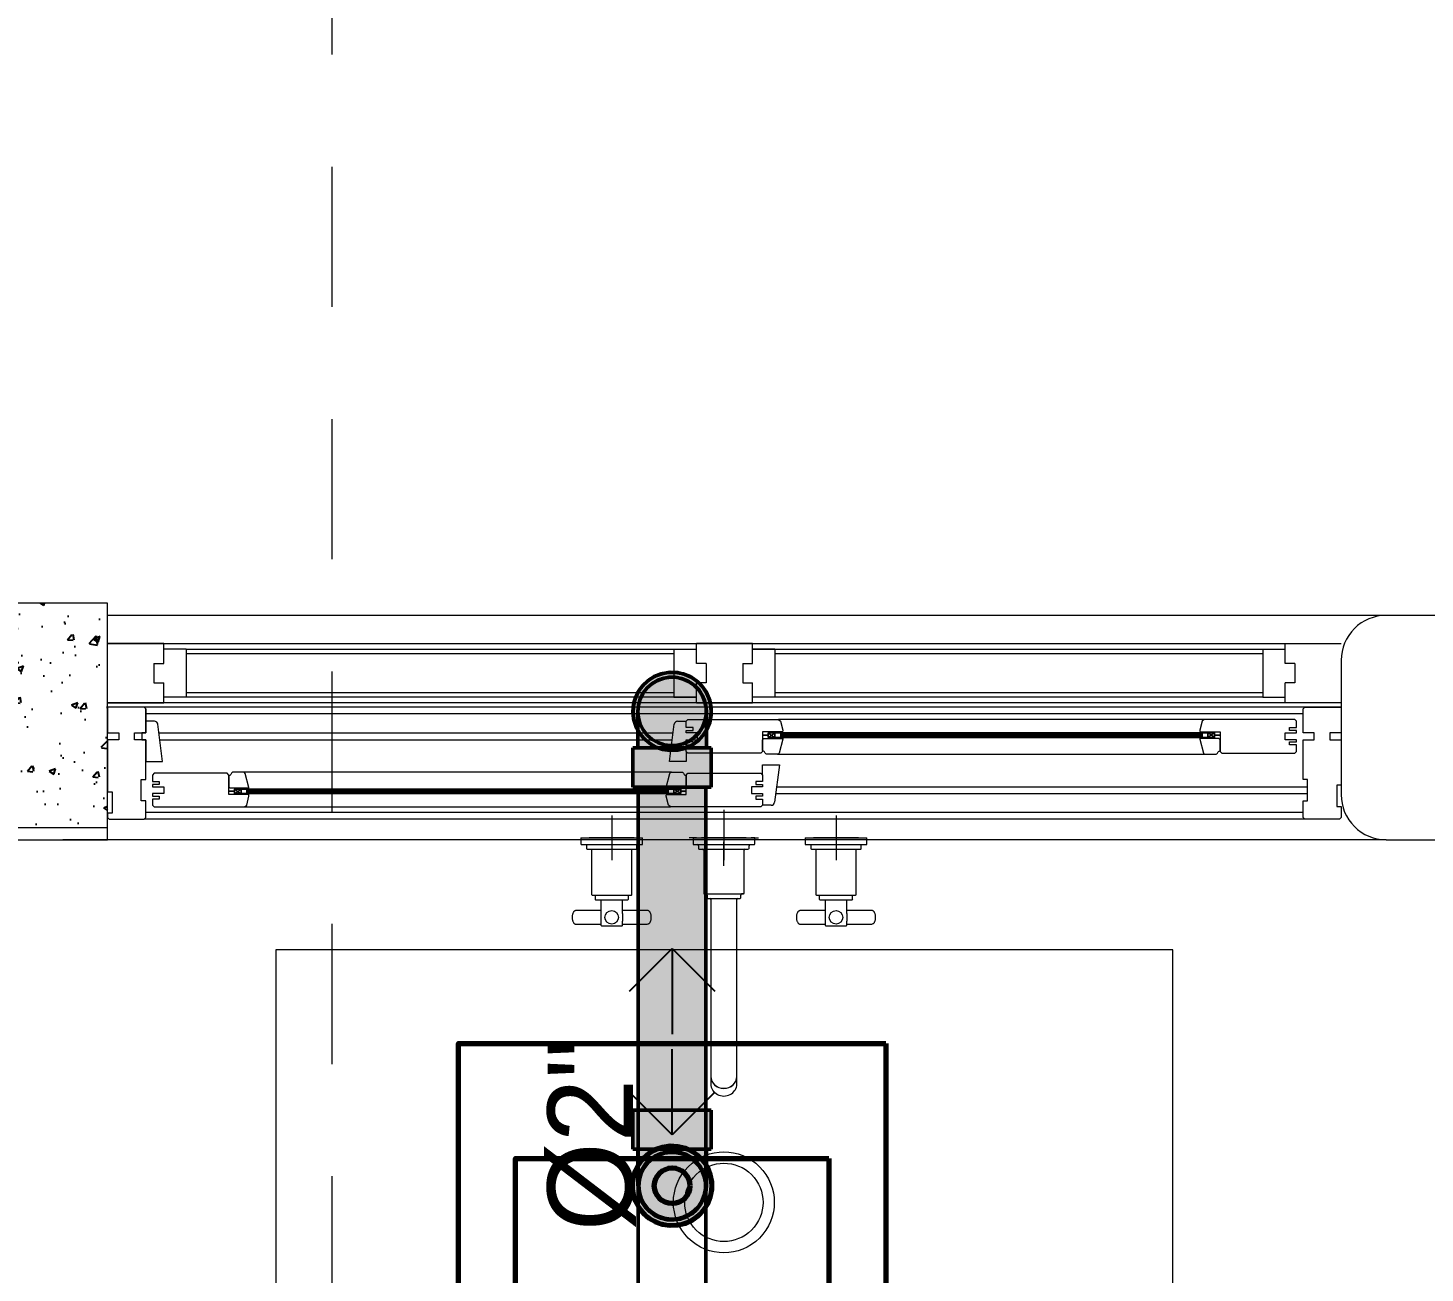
# Model space of a CAD drawing. Header units: metres. Extents: x -232 to 581, y 30 to 789.
# Drawn here: x 99.595 to 100.841, y 386.695 to 387.805 of the extents above; entities that cross this region are included whole.
import ezdxf

# ---------------------------------------------------------------- set-up
doc = ezdxf.new("R2010")
doc.units = ezdxf.units.M
doc.linetypes.add('CENTER2', pattern=[28.575, 19.05, -3.175, 3.175, -3.175])
doc.linetypes.add('HIDDEN2', pattern=[0.1875, 0.125, -0.0625])
for name, color, linetype, lineweight in [('A-DOOR', 35, 'Continuous', 5), ('A-WALL', 250, 'Continuous', 20), ('baños', 140, 'Continuous', 0), ('Columnas', 7, 'Continuous', 18), ('cristales', 131, 'Continuous', 0), ('MOB FIJOS', 251, 'Continuous', 0), ('P-Fixt-Lav', 94, 'Continuous', 70)]:
    doc.layers.add(name, color=color, linetype=linetype, lineweight=lineweight)
doc.layers.add('G-Risr-Std-Nplt', color=7, linetype='Continuous', lineweight=18, plot=False)
doc.layers.add('HATCH', color=8, linetype='Continuous')
doc.layers.add('M-SY-PIPE-STANDARD-Drenaje Ventilacion', color=254, linetype='Continuous')
doc.layers.add('M-SY-PIPE-STANDARD-Drenaje Sanitario', color=7, linetype='Continuous', true_color=0x726558)
doc.layers.add('Techos 1', color=7, linetype='HIDDEN2', lineweight=9, true_color=0x42391a)
doc.styles.add('DS-CAST-01', font='GOTHIC.TTF', dxfattribs={"height": 3})
doc.styles.get("Standard").update_dxf_attribs({"font": 'arial.ttf'})

# ---------------------------------------------------------------- blocks, each defined once
blk = doc.blocks.new('bn29-63')
at = {"linetype": 'CENTER2'}
for p, q in [((0, 0.025), (0, 0.0035)), ((-0.1, 0.02), (-0.1, -0.02)), ((0, 0.02), (0, -0.02)), ((0.1, 0.02), (0.1, -0.02)), ((-0.025, 0), (-0.031, 0)), ((0.02, 0), (-0.02, 0)), ((0.025, 0), (0.031, 0)), ((-0.08, 0), (-0.12, 0)), ((0, -0.025), (0, -0.0035)), ((0.12, 0), (0.08, 0))]:
    blk.add_line(p, q, dxfattribs=at)
at = {"linetype": 'Continuous'}
for p, q in [((-0.0275, 0), (-0.0275, -0.0055)), ((0.0275, -0.0055), (0.0275, 0)), ((-0.1275, 0), (-0.0725, 0)), ((-0.1275, 0), (-0.1275, -0.0055)), ((-0.127, -0.006), (-0.073, -0.006)), ((-0.1225, -0.0065), (-0.1225, -0.0095)), ((-0.122, -0.01), (-0.078, -0.01)), ((-0.118, -0.01), (-0.118, -0.0505)), ((-0.082, -0.0505), (-0.082, -0.01)), ((-0.0775, -0.0095), (-0.0775, -0.0065)), ((-0.0725, -0.0055), (-0.0725, 0)), ((-0.0225, -0.007), (-0.0225, -0.0095)), ((-0.018, -0.011), (-0.018, -0.0495)), ((0.018, -0.0495), (0.018, -0.011)), ((0.0225, -0.0095), (0.0225, -0.007)), ((0.0725, 0), (0.1275, 0)), ((0.0725, 0), (0.0725, -0.0055)), ((0.073, -0.006), (0.127, -0.006)), ((0.0775, -0.0065), (0.0775, -0.0095)), ((0.078, -0.01), (0.122, -0.01)), ((0.082, -0.01), (0.082, -0.0505)), ((0.118, -0.0505), (0.118, -0.01)), ((0.1225, -0.0095), (0.1225, -0.0065)), ((0.1275, -0.0055), (0.1275, 0)), ((-0.1175, -0.051), (-0.0825, -0.051)), ((-0.1148, -0.051), (-0.1148, -0.0547)), ((-0.1144, -0.0552), (-0.0856, -0.0552)), ((-0.1098, -0.0554), (-0.0903, -0.0554)), ((-0.1098, -0.0554), (-0.1098, -0.0674)), ((-0.1089, -0.0552), (-0.1089, -0.0554)), ((-0.0911, -0.0554), (-0.0911, -0.0552)), ((-0.0903, -0.0675), (-0.0903, -0.0554)), ((-0.0851, -0.0547), (-0.0851, -0.051)), ((-0.015, -0.051), (-0.015, -0.0535)), ((-0.0115, -0.055), (-0.0115, -0.1745)), ((0.0115, -0.1745), (0.0115, -0.055)), ((0.015, -0.0535), (0.015, -0.051)), ((0.0825, -0.051), (0.1175, -0.051)), ((0.0851, -0.051), (0.0851, -0.0547)), ((0.0856, -0.0552), (0.1144, -0.0552)), ((0.0902, -0.0554), (0.1097, -0.0554)), ((0.0902, -0.0554), (0.0902, -0.0674)), ((0.0911, -0.0552), (0.0911, -0.0554)), ((0.1089, -0.0554), (0.1089, -0.0552)), ((0.1097, -0.0675), (0.1097, -0.0554)), ((0.1148, -0.0547), (0.1148, -0.051)), ((-0.1353, -0.0707), (-0.1353, -0.0709)), ((-0.1353, -0.0709), (-0.1353, -0.0711)), ((-0.1098, -0.0649), (-0.132, -0.0649)), ((-0.1098, -0.0743), (-0.1098, -0.0779)), ((-0.068, -0.0649), (-0.0903, -0.0649)), ((-0.0903, -0.0779), (-0.0903, -0.0744)), ((-0.0647, -0.0709), (-0.0647, -0.0708)), ((-0.0647, -0.0711), (-0.0647, -0.0709)), ((0.0647, -0.0707), (0.0647, -0.0709)), ((0.0647, -0.0709), (0.0647, -0.0711)), ((0.0902, -0.0649), (0.068, -0.0649)), ((0.0902, -0.0743), (0.0902, -0.0779)), ((0.132, -0.0649), (0.1097, -0.0649)), ((0.1097, -0.0779), (0.1097, -0.0744)), ((0.1353, -0.0709), (0.1353, -0.0708)), ((0.1353, -0.0711), (0.1353, -0.0709)), ((-0.132, -0.0769), (-0.1098, -0.0769)), ((-0.1092, -0.0784), (-0.0908, -0.0784)), ((-0.0903, -0.0769), (-0.068, -0.0769)), ((0.068, -0.0769), (0.0902, -0.0769)), ((0.0908, -0.0784), (0.1092, -0.0784)), ((0.1097, -0.0769), (0.132, -0.0769)), ((-0.0115, -0.1745), (-0.0115, -0.2108)), ((0.0115, -0.2108), (0.0115, -0.1745)), ((-0.0115, -0.2108), (-0.0115, -0.2129)), ((0.0115, -0.2129), (0.0115, -0.2108)), ((-0.0116, -0.2129), (-0.0116, -0.2196)), ((0.0116, -0.2196), (0.0116, -0.2129))]:
    blk.add_line(p, q, dxfattribs=at)
for centre in [(-0.1, -0.0709), (0.1, -0.0709)]:
    blk.add_circle(centre, 0.006, dxfattribs=at)
for centre, radius, start, end in [((-0.127, -0.0055), 0.0005, 180, 270), ((-0.123, -0.0065), 0.0005, 0, 90), ((-0.122, -0.0095), 0.0005, 180, 270), ((-0.078, -0.0095), 0.0005, 270, 0), ((-0.077, -0.0065), 0.0005, 90, 180), ((-0.073, -0.0055), 0.0005, 270, 0), ((-0.027, -0.0055), 0.000484, 180.5909, 257.2082), ((-0.0118, 2.0449), 2.0509, 269.6737, 270.0229), ((-0.0235, -0.007), 0.000994, 359.9015, 76.9051), ((-0.019, -0.011), 0.000956, 357.6447, 77.7093), ((0.019, -0.011), 0.000999, 105.4862, 180.0003), ((0.022, -0.0095), 0.000468, 302.2695, 1.2177), ((0.0235, -0.007), 0.000969, 105.515, 182.3446), ((0.073, -0.0055), 0.0005, 180, 270), ((0.077, -0.0065), 0.0005, 0, 90), ((0.078, -0.0095), 0.0005, 180, 270), ((0.122, -0.0095), 0.0005, 270, 0), ((0.123, -0.0065), 0.0005, 90, 180), ((0.127, -0.0055), 0.0005, 270, 0), ((-0.0175, -0.0495), 0.000478, 178.2673, 257.1382), ((0.0175, -0.0495), 0.000475, 305.7664, 0.8101), ((-0.1175, -0.0505), 0.0005, 180, 270), ((-0.1144, -0.0547), 0.0005, 180, 270), ((-0.0856, -0.0547), 0.0005, 270, 0), ((-0.0825, -0.0505), 0.0005, 270, 0), ((-0.016, -0.051), 0.000959, 357.75, 77.9919), ((-0.0125, -0.055), 0.000979, 359.4823, 72.3164), ((0.0125, -0.055), 0.000994, 107.8916, 180.1174), ((0.0145, -0.0535), 0.000492, 288.0948, 0.3106), ((0.016, -0.051), 0.000997, 103.3628, 180.0254), ((0.0825, -0.0505), 0.0005, 180, 270), ((0.0856, -0.0547), 0.0005, 180, 270), ((0.1144, -0.0547), 0.0005, 270, 0), ((0.1175, -0.0505), 0.0005, 270, 0), ((-0.1092, -0.0779), 0.0005, 180, 270), ((-0.0908, -0.0779), 0.0005, 270, 0), ((0.0908, -0.0779), 0.0005, 180, 270), ((0.1092, -0.0779), 0.0005, 270, 0), ((0, -0.2181), 0.0121, 213.9793, 325.1602)]:
    blk.add_arc(centre, radius, start, end, dxfattribs=at)
for centre, major_axis, ratio, start_param, end_param in [((0, 0), (0.0275, 0), 0.000034, 2.667121, 6.283185), ((0, 0), (0.0259, 0), 0.000034, 2.815846, 6.283185), ((0, 0), (0.0275, 0), 0.000034, 0, 0.47639), ((0, 0), (0.0259, 0), 0.000034, 0, 0.327867), ((0, -0.006), (0.027, 0), 0.000034, 3.141456, 6.282925), ((0, -0.01), (0.022, 0), 0.000034, 3.142066, 6.283185), ((0, -0.05), (0.0175, 0), 0.000034, 2.696758, 6.283185), ((0, -0.054), (0.0145, 0), 0.000034, 3.141569, 6.283185), ((0, -0.05), (0.0175, 0), 0.000034, 0, 0.440577), ((0, -0.2129), (0.0116, 0), 0.906322, 3.141593, 6.283185), ((0, -0.2196), (0.0116, 0), 0.906322, 3.141593, 3.655143), ((0, -0.2129), (0.0115, 0), 0.906322, 3.141593, 6.283185), ((0, -0.2196), (0.0116, 0), 0.906322, 5.752494, 6.283185)]:
    blk.add_ellipse(centre, major_axis=major_axis, ratio=ratio, start_param=start_param, end_param=end_param, dxfattribs=at)
for points, knots in [([(-0.0225, -0.0095), (-0.0225, -0.0095), (-0.0225, -0.0096), (-0.0225, -0.0097), (-0.0224, -0.0098), (-0.0223, -0.0099), (-0.0222, -0.01), (-0.0222, -0.01), (-0.0221, -0.01)], [0, 0, 0, 0, 0.042757, 0.325645, 0.547786, 0.733379, 0.889807, 1, 1, 1, 1]), ([(0.0271, -0.006), (0.0272, -0.006), (0.0272, -0.0059), (0.0274, -0.0058), (0.0275, -0.0057), (0.0275, -0.0056), (0.0275, -0.0055), (0.0275, -0.0055)], [0, 0, 0, 0, 0.168578, 0.402971, 0.679997, 0.948361, 1, 1, 1, 1]), ([(-0.015, -0.0535), (-0.015, -0.0535), (-0.015, -0.0536), (-0.015, -0.0537), (-0.0149, -0.0538), (-0.0148, -0.0539), (-0.0147, -0.054), (-0.0146, -0.054), (-0.0146, -0.054), (-0.0146, -0.054)], [0, 0, 0, 0, 0.071045, 0.33477, 0.544053, 0.719742, 0.867475, 0.987287, 1, 1, 1, 1]), ([(-0.1321, -0.0649), (-0.1321, -0.0649), (-0.1324, -0.0649), (-0.1329, -0.0651), (-0.1335, -0.0655), (-0.134, -0.066), (-0.1344, -0.0668), (-0.1348, -0.0677), (-0.1351, -0.0687), (-0.1353, -0.0697), (-0.1353, -0.0704), (-0.1353, -0.0707)], [0, 0, 0, 0, 0.045604, 0.158159, 0.271631, 0.39062, 0.514613, 0.640295, 0.76551, 0.890129, 1, 1, 1, 1]), ([(-0.1353, -0.0711), (-0.1353, -0.0712), (-0.1353, -0.0717), (-0.1352, -0.0726), (-0.135, -0.0736), (-0.1346, -0.0746), (-0.1342, -0.0754), (-0.1337, -0.0761), (-0.1332, -0.0766), (-0.1326, -0.0769), (-0.1322, -0.0769), (-0.1321, -0.0769)], [0, 0, 0, 0, 0.048847, 0.173034, 0.297636, 0.422848, 0.549037, 0.676469, 0.804317, 0.914337, 1, 1, 1, 1]), ([(-0.1098, -0.0674), (-0.1098, -0.0678), (-0.1097, -0.0681), (-0.1097, -0.0693), (-0.1097, -0.0701), (-0.1097, -0.0722), (-0.1098, -0.0734), (-0.1098, -0.0743)], [0.4022822, 0.4022822, 0.4022822, 0.4022822, 0.4375, 0.4375, 0.5, 0.5, 0.5975436, 0.5975436, 0.5975436, 0.5975436]), ([(-0.0903, -0.0675), (-0.0903, -0.0678), (-0.0903, -0.0682), (-0.0903, -0.0693), (-0.0903, -0.0701), (-0.0903, -0.0709)], [0.90411341, 0.90411341, 0.90411341, 0.90411341, 0.9375, 0.9375, 1, 1, 1, 1]), ([(-0.0647, -0.0708), (-0.0647, -0.0706), (-0.0647, -0.0701), (-0.0648, -0.0692), (-0.065, -0.0682), (-0.0654, -0.0672), (-0.0658, -0.0664), (-0.0663, -0.0657), (-0.0668, -0.0652), (-0.0674, -0.0649), (-0.0678, -0.0649), (-0.0679, -0.0649)], [0, 0, 0, 0, 0.048847, 0.173034, 0.297636, 0.422848, 0.549037, 0.676469, 0.804317, 0.914337, 1, 1, 1, 1]), ([(-0.0679, -0.0769), (-0.0679, -0.0769), (-0.0676, -0.0769), (-0.0671, -0.0767), (-0.0665, -0.0763), (-0.066, -0.0758), (-0.0656, -0.075), (-0.0652, -0.0742), (-0.0649, -0.0731), (-0.0647, -0.0721), (-0.0647, -0.0714), (-0.0647, -0.0711)], [0, 0, 0, 0, 0.045604, 0.158159, 0.271631, 0.39062, 0.514613, 0.640295, 0.76551, 0.890129, 1, 1, 1, 1]), ([(0.0679, -0.0649), (0.0679, -0.0649), (0.0676, -0.0649), (0.0671, -0.0651), (0.0665, -0.0655), (0.066, -0.066), (0.0656, -0.0668), (0.0652, -0.0677), (0.0649, -0.0687), (0.0647, -0.0697), (0.0647, -0.0704), (0.0647, -0.0707)], [0, 0, 0, 0, 0.045604, 0.158159, 0.271631, 0.39062, 0.514613, 0.640295, 0.76551, 0.890129, 1, 1, 1, 1]), ([(0.0647, -0.0711), (0.0647, -0.0712), (0.0647, -0.0717), (0.0648, -0.0726), (0.065, -0.0736), (0.0654, -0.0746), (0.0658, -0.0754), (0.0663, -0.0761), (0.0668, -0.0766), (0.0674, -0.0769), (0.0678, -0.0769), (0.0679, -0.0769)], [0, 0, 0, 0, 0.048847, 0.173034, 0.297636, 0.422848, 0.549037, 0.676469, 0.804317, 0.914337, 1, 1, 1, 1]), ([(0.0902, -0.0674), (0.0902, -0.0678), (0.0903, -0.0681), (0.0903, -0.0693), (0.0903, -0.0701), (0.0903, -0.0722), (0.0902, -0.0734), (0.0902, -0.0743)], [0.4022822, 0.4022822, 0.4022822, 0.4022822, 0.4375, 0.4375, 0.5, 0.5, 0.5975436, 0.5975436, 0.5975436, 0.5975436]), ([(0.1097, -0.0675), (0.1097, -0.0678), (0.1097, -0.0682), (0.1097, -0.0693), (0.1097, -0.0701), (0.1097, -0.0709)], [0.90411341, 0.90411341, 0.90411341, 0.90411341, 0.9375, 0.9375, 1, 1, 1, 1]), ([(0.1353, -0.0708), (0.1353, -0.0706), (0.1353, -0.0701), (0.1352, -0.0692), (0.135, -0.0682), (0.1346, -0.0672), (0.1342, -0.0664), (0.1337, -0.0657), (0.1332, -0.0652), (0.1326, -0.0649), (0.1322, -0.0649), (0.1321, -0.0649)], [0, 0, 0, 0, 0.048847, 0.173034, 0.297636, 0.422848, 0.549037, 0.676469, 0.804317, 0.914337, 1, 1, 1, 1]), ([(0.1321, -0.0769), (0.1321, -0.0769), (0.1324, -0.0769), (0.1329, -0.0767), (0.1335, -0.0763), (0.134, -0.0758), (0.1344, -0.075), (0.1348, -0.0742), (0.1351, -0.0731), (0.1353, -0.0721), (0.1353, -0.0714), (0.1353, -0.0711)], [0, 0, 0, 0, 0.045604, 0.158159, 0.271631, 0.39062, 0.514613, 0.640295, 0.76551, 0.890129, 1, 1, 1, 1])]:
    blk.add_open_spline(points, degree=3, knots=knots, dxfattribs=at)
for points in [[(-0.0903, -0.0709), (-0.0903, -0.0722), (-0.0903, -0.0734), (-0.0903, -0.0744)], [(0.1097, -0.0709), (0.1097, -0.0722), (0.1097, -0.0734), (0.1097, -0.0744)]]:
    blk.add_open_spline(points, degree=3, dxfattribs=at)
blk = doc.blocks.new('Fenton Bead')
at = {"color": 7}
blk.add_lwpolyline([(2.1, 12.5, -0.341999), (0.2, 11), (0, 10.7), (0, 1), (1, 0), (18, 0), (18, 0.5), (14.7, 12.9, 0.339454), (13.2, 14), (4.1, 14, 0.341999)], format="xyb", close=True, dxfattribs=at)
blk = doc.blocks.new('20.03.2026 LN 09 PRIMER NIVEL ARQ')
at = {"layer": 'HATCH'}
h = blk.add_hatch(dxfattribs=at)
h.set_pattern_fill('AR-CONC', color=1, scale=0.00032)
h.set_pattern_definition([(50, (109.59505, -7.243447), (0.058299094, -0.005100507), [0.006096, -0.067056]), (355, (109.59505, -7.24345), (-0.011277895, 0.06113819), [0.0048768, -0.053644987]), (100.451445, (109.59991, -7.24387), (0.0470212, 0.05603768), [0.005180803, -0.056988878]), (46.1842, (109.59505, -7.22719), (0.086745293, -0.013453545), [0.009144, -0.100584]), (96.63556, (109.60228, -7.22831), (0.075969323, 0.07917636), [0.00777121, -0.085483395]), (351.18415, (109.59505, -7.22719), (0.07596932, 0.07917636), [0.00731519, -0.080467114]), (21, (109.60318, -7.231255), (0.048516605, -0.032724863), [0.006096, -0.067056]), (326, (109.60318, -7.231255), (0.01977665, 0.05894015), [0.0048768, -0.0536448]), (71.451445, (109.607223, -7.23398), (0.068293254, 0.026215286), [0.005180803, -0.05698878]), (37.5, (109.595052, -7.243447), (0.000988353, 0.0270576124), [0, -0.05299456, 0, -0.0544576, 0, -0.053848]), (7.5, (109.595052, -7.243447), (0.021382292, 0.032057784), [0, -0.03104896, 0, -0.05177536, 0, -0.0205232]), (327.5, (109.576927, -7.243447), (0.0433889905, -0.001833198), [0, -0.02032, 0, -0.0633984, 0, -0.0841248]), (317.5, (109.5688, -7.243447), (0.047401338, 0.008136477), [0, -0.026416, 0, -0.04210304, 0, -0.0597408])])
h.paths.add_polyline_path([(-4.736, -56.4822), (-4.736, -56.6822), (-4.136, -56.6822), (-4.136, -56.4822)])
at = {"layer": 'A-DOOR', "color": 1}
for p, q in [((-2.996, -56.4932), (-4.136, -56.4932)), ((-4.066, -56.5232), (-4.086, -56.5232)), ((-4.066, -56.5232), (-4.066, -56.5662)), ((-4.066, -56.5232), (-3.611, -56.5232)), ((-3.631, -56.5232), (-3.631, -56.5662)), ((-3.631, -56.5232), (-3.611, -56.5232)), ((-3.561, -56.5232), (-3.106, -56.5232)), ((-3.541, -56.5232), (-3.561, -56.5232)), ((-3.541, -56.5232), (-3.541, -56.5662)), ((-3.106, -56.5232), (-3.106, -56.5662)), ((-3.106, -56.5232), (-3.086, -56.5232)), ((-4.066, -56.5271), (-3.631, -56.5271)), ((-4.066, -56.5271), (-4.066, -56.5623)), ((-3.631, -56.5271), (-3.631, -56.5623)), ((-3.541, -56.5271), (-3.106, -56.5271)), ((-3.541, -56.5271), (-3.541, -56.5623)), ((-3.106, -56.5271), (-3.106, -56.5623)), ((-4.066, -56.5662), (-4.086, -56.5662)), ((-3.631, -56.5623), (-4.066, -56.5623)), ((-3.611, -56.5662), (-4.066, -56.5662)), ((-3.631, -56.5662), (-3.611, -56.5662)), ((-3.106, -56.5662), (-3.561, -56.5662)), ((-3.541, -56.5662), (-3.561, -56.5662)), ((-3.106, -56.5623), (-3.541, -56.5623)), ((-3.106, -56.5662), (-3.086, -56.5662)), ((-4.1035, -56.575), (-4.136, -56.575)), ((-4.136, -56.575), (-4.136, -56.598)), ((-3.036, -56.575), (-4.136, -56.575)), ((-4.102, -56.5765), (-4.1035, -56.575)), ((-4.102, -56.598), (-4.102, -56.5765)), ((-4.102, -56.5765), (-4.102, -56.598)), ((-3.07, -56.581), (-4.102, -56.581)), ((-3.62, -56.5875), (-3.6185, -56.586)), ((-3.6185, -56.586), (-3.5379, -56.586)), ((-3.5379, -56.586), (-3.536, -56.5874)), ((-3.1582, -56.586), (-3.5379, -56.586)), ((-3.1582, -56.586), (-3.16, -56.5874)), ((-3.0775, -56.586), (-3.1582, -56.586)), ((-3.076, -56.5875), (-3.0775, -56.586)), ((-3.07, -56.5765), (-3.0685, -56.575)), ((-3.07, -56.598), (-3.07, -56.5765)), ((-3.0685, -56.575), (-3.036, -56.575)), ((-3.036, -56.575), (-3.036, -56.598)), ((-4.136, -56.598), (-4.126, -56.598)), ((-4.126, -56.598), (-4.126, -56.604)), ((-4.112, -56.604), (-4.112, -56.598)), ((-4.112, -56.598), (-4.102, -56.598)), ((-4.102, -56.598), (-4.1055, -56.598)), ((-4.1055, -56.598), (-4.1055, -56.604)), ((-4.0943, -56.5875), (-4.102, -56.5875)), ((-4.087, -56.6235), (-4.0913, -56.5902)), ((-4.0903, -56.598), (-3.6317, -56.598)), ((-3.635, -56.6235), (-3.6307, -56.5902)), ((-3.6277, -56.5875), (-3.62, -56.5875)), ((-3.62, -56.593), (-3.62, -56.5875)), ((-3.614, -56.593), (-3.62, -56.593)), ((-3.62, -56.598), (-3.62, -56.5957)), ((-3.62, -56.5957), (-3.614, -56.5957)), ((-3.61, -56.598), (-3.62, -56.598)), ((-3.614, -56.5957), (-3.614, -56.593)), ((-3.61, -56.604), (-3.61, -56.598)), ((-3.5345, -56.597), (-3.552, -56.597)), ((-3.552, -56.597), (-3.552, -56.6145)), ((-3.547, -56.598), (-3.541, -56.602)), ((-3.547, -56.602), (-3.541, -56.598)), ((-3.536, -56.5874), (-3.534, -56.5955)), ((-3.534, -56.5965), (-3.5345, -56.597)), ((-3.534, -56.5955), (-3.534, -56.5965)), ((-3.16, -56.5874), (-3.162, -56.5955)), ((-3.162, -56.5955), (-3.162, -56.5965)), ((-3.162, -56.5965), (-3.1615, -56.597)), ((-3.1615, -56.597), (-3.144, -56.597)), ((-3.149, -56.598), (-3.155, -56.602)), ((-3.149, -56.602), (-3.155, -56.598)), ((-3.144, -56.597), (-3.144, -56.6145)), ((-3.086, -56.604), (-3.086, -56.598)), ((-3.086, -56.598), (-3.076, -56.598)), ((-3.082, -56.5957), (-3.082, -56.593)), ((-3.082, -56.593), (-3.076, -56.593)), ((-3.076, -56.5957), (-3.082, -56.5957)), ((-3.076, -56.593), (-3.076, -56.5875)), ((-3.076, -56.598), (-3.076, -56.5957)), ((-3.06, -56.598), (-3.07, -56.598)), ((-3.06, -56.604), (-3.06, -56.598)), ((-3.036, -56.598), (-3.046, -56.598)), ((-3.046, -56.598), (-3.046, -56.604)), ((-4.126, -56.604), (-4.136, -56.604)), ((-4.136, -56.604), (-4.136, -56.6505)), ((-4.102, -56.604), (-4.112, -56.604)), ((-4.1055, -56.604), (-4.102, -56.604)), ((-4.102, -56.6395), (-4.102, -56.604)), ((-4.102, -56.604), (-4.102, -56.6235)), ((-4.0895, -56.604), (-3.6325, -56.604)), ((-3.62, -56.606), (-3.62, -56.604)), ((-3.62, -56.604), (-3.61, -56.604)), ((-3.614, -56.606), (-3.62, -56.606)), ((-3.62, -56.6145), (-3.62, -56.6087)), ((-3.62, -56.6087), (-3.614, -56.6087)), ((-3.614, -56.6087), (-3.614, -56.606)), ((-3.552, -56.6), (-3.547, -56.6)), ((-3.552, -56.6), (-3.547, -56.6)), ((-3.144, -56.6), (-3.149, -56.6)), ((-3.144, -56.6), (-3.149, -56.6)), ((-3.076, -56.604), (-3.086, -56.604)), ((-3.082, -56.6087), (-3.082, -56.606)), ((-3.082, -56.606), (-3.076, -56.606)), ((-3.076, -56.6087), (-3.082, -56.6087)), ((-3.076, -56.606), (-3.076, -56.604)), ((-3.076, -56.6145), (-3.076, -56.6087)), ((-3.07, -56.6395), (-3.07, -56.604)), ((-3.07, -56.604), (-3.06, -56.604)), ((-3.046, -56.604), (-3.036, -56.604)), ((-3.036, -56.604), (-3.036, -56.6445)), ((-3.6185, -56.616), (-3.62, -56.6145)), ((-3.62, -56.6145), (-3.62, -56.6235)), ((-3.5535, -56.616), (-3.6185, -56.616)), ((-3.552, -56.6145), (-3.5535, -56.616)), ((-3.5388, -56.617), (-3.1573, -56.617)), ((-3.144, -56.6145), (-3.1425, -56.616)), ((-3.1425, -56.616), (-3.0775, -56.616)), ((-3.0775, -56.616), (-3.076, -56.6145)), ((-4.102, -56.6235), (-4.087, -56.6235)), ((-4.0945, -56.634), (-4.096, -56.6355)), ((-4.096, -56.6355), (-4.096, -56.6413)), ((-4.0295, -56.634), (-4.0945, -56.634)), ((-4.028, -56.6355), (-4.0295, -56.634)), ((-4.028, -56.653), (-4.028, -56.6355)), ((-3.6333, -56.633), (-4.0148, -56.633)), ((-3.62, -56.6235), (-3.635, -56.6235)), ((-3.62, -56.6355), (-3.6185, -56.634)), ((-3.62, -56.653), (-3.62, -56.6355)), ((-3.6185, -56.634), (-3.5535, -56.634)), ((-3.5535, -56.634), (-3.552, -56.6355)), ((-3.552, -56.6355), (-3.552, -56.6265)), ((-3.552, -56.6265), (-3.537, -56.6265)), ((-3.552, -56.6355), (-3.552, -56.6413)), ((-3.537, -56.6265), (-3.5413, -56.6597)), ((-4.106, -56.6585), (-4.106, -56.6395)), ((-4.106, -56.6395), (-4.102, -56.6395)), ((-4.096, -56.6413), (-4.09, -56.6413)), ((-4.09, -56.644), (-4.096, -56.644)), ((-4.096, -56.644), (-4.096, -56.646)), ((-4.096, -56.646), (-4.086, -56.646)), ((-4.09, -56.6413), (-4.09, -56.644)), ((-4.086, -56.646), (-4.086, -56.652)), ((-4.023, -56.652), (-4.017, -56.648)), ((-4.023, -56.648), (-4.017, -56.652)), ((-3.625, -56.652), (-3.631, -56.648)), ((-3.625, -56.648), (-3.631, -56.652)), ((-3.552, -56.646), (-3.562, -56.646)), ((-3.562, -56.646), (-3.562, -56.652)), ((-3.552, -56.6413), (-3.558, -56.6413)), ((-3.558, -56.6413), (-3.558, -56.644)), ((-3.558, -56.644), (-3.552, -56.644)), ((-3.552, -56.644), (-3.552, -56.646)), ((-3.5395, -56.646), (-3.066, -56.646)), ((-3.066, -56.6395), (-3.07, -56.6395)), ((-3.066, -56.6585), (-3.066, -56.6395)), ((-3.036, -56.6445), (-3.04, -56.6445)), ((-3.04, -56.6445), (-3.04, -56.6635)), ((-4.136, -56.6505), (-4.132, -56.6505)), ((-4.132, -56.6505), (-4.132, -56.6695)), ((-4.102, -56.6585), (-4.106, -56.6585)), ((-4.102, -56.6735), (-4.102, -56.6585)), ((-4.086, -56.652), (-4.096, -56.652)), ((-4.096, -56.652), (-4.096, -56.6543)), ((-4.096, -56.6543), (-4.09, -56.6543)), ((-4.09, -56.657), (-4.096, -56.657)), ((-4.096, -56.657), (-4.096, -56.6625)), ((-4.09, -56.6543), (-4.09, -56.657)), ((-4.028, -56.65), (-4.023, -56.65)), ((-4.028, -56.65), (-4.023, -56.65)), ((-4.0105, -56.653), (-4.028, -56.653)), ((-4.012, -56.6625), (-4.01, -56.6545)), ((-4.01, -56.6535), (-4.0105, -56.653)), ((-4.01, -56.6545), (-4.01, -56.6535)), ((-3.638, -56.6535), (-3.6375, -56.653)), ((-3.638, -56.6545), (-3.638, -56.6535)), ((-3.636, -56.6625), (-3.638, -56.6545)), ((-3.6375, -56.653), (-3.62, -56.653)), ((-3.62, -56.65), (-3.625, -56.65)), ((-3.62, -56.65), (-3.625, -56.65)), ((-3.562, -56.652), (-3.552, -56.652)), ((-3.552, -56.6543), (-3.558, -56.6543)), ((-3.558, -56.6543), (-3.558, -56.657)), ((-3.558, -56.657), (-3.552, -56.657)), ((-3.552, -56.652), (-3.552, -56.6543)), ((-3.552, -56.657), (-3.552, -56.6625)), ((-3.5403, -56.652), (-3.066, -56.652)), ((-3.07, -56.6735), (-3.07, -56.6585)), ((-3.07, -56.6585), (-3.066, -56.6585)), ((-4.132, -56.6695), (-4.136, -56.6695)), ((-4.136, -56.6695), (-4.136, -56.6735)), ((-3.07, -56.669), (-4.102, -56.669)), ((-4.096, -56.6625), (-4.0945, -56.664)), ((-4.0945, -56.664), (-4.0139, -56.664)), ((-4.0139, -56.664), (-4.012, -56.6625)), ((-4.0139, -56.664), (-3.6342, -56.664)), ((-3.6342, -56.664), (-3.636, -56.6625)), ((-3.5535, -56.664), (-3.6342, -56.664)), ((-3.552, -56.6625), (-3.5535, -56.664)), ((-3.5443, -56.6625), (-3.552, -56.6625)), ((-3.04, -56.6635), (-3.036, -56.6635)), ((-3.036, -56.6635), (-3.036, -56.6735)), ((-4.136, -56.6735), (-4.1345, -56.675)), ((-4.1345, -56.675), (-4.1035, -56.675)), ((-4.1035, -56.675), (-4.102, -56.6735)), ((-3.0685, -56.675), (-4.1035, -56.675)), ((-3.0685, -56.675), (-3.07, -56.6735)), ((-3.0375, -56.675), (-3.0685, -56.675)), ((-3.036, -56.6735), (-3.0375, -56.675)), ((-2.996, -56.6932), (-4.176, -56.6932))]:
    blk.add_line(p, q, dxfattribs=at)
at = {"layer": 'A-DOOR', "color": 1, "extrusion": (0, 0, -1)}
for p, q in [((-4.136, -56.5182), (-3.036, -56.5182)), ((-4.0947, -56.536), (-4.086, -56.536)), ((-4.0947, -56.536), (-4.0947, -56.5534)), ((-3.6023, -56.536), (-3.611, -56.536)), ((-3.6023, -56.536), (-3.6023, -56.5534)), ((-3.5697, -56.536), (-3.561, -56.536)), ((-3.5697, -56.536), (-3.5697, -56.5534)), ((-3.0773, -56.536), (-3.086, -56.536)), ((-3.0773, -56.536), (-3.0773, -56.5534)), ((-4.0947, -56.5534), (-4.086, -56.5534)), ((-3.6023, -56.5534), (-3.611, -56.5534)), ((-3.5697, -56.5534), (-3.561, -56.5534)), ((-3.0773, -56.5534), (-3.086, -56.5534)), ((-3.036, -56.5712), (-4.136, -56.5712))]:
    blk.add_line(p, q, dxfattribs=at)
for points in [[(4.086, -56.536), (4.086, -56.5182), (4.136, -56.5182)], [(3.561, -56.536), (3.561, -56.5182), (3.611, -56.5182)], [(3.611, -56.536), (3.611, -56.5182), (3.561, -56.5182)], [(3.086, -56.536), (3.086, -56.5182), (3.036, -56.5182)], [(4.136, -56.5712), (4.086, -56.5712), (4.086, -56.5534)], [(3.611, -56.5712), (3.561, -56.5712), (3.561, -56.5534)], [(3.561, -56.5712), (3.611, -56.5712), (3.611, -56.5534)], [(3.036, -56.5712), (3.086, -56.5712), (3.086, -56.5534)]]:
    blk.add_lwpolyline(points, dxfattribs=at)
at = {"layer": 'A-DOOR', "color": 1}
for points in [[(-3.149, -56.602), (-3.547, -56.602), (-3.547, -56.598), (-3.149, -56.598)], [(-3.149, -56.598), (-3.547, -56.598), (-3.547, -56.602), (-3.149, -56.602)], [(-3.547, -56.598), (-3.541, -56.598), (-3.541, -56.602), (-3.547, -56.602)], [(-3.5345, -56.597), (-3.5465, -56.597), (-3.5465, -56.598), (-3.5345, -56.598)], [(-3.541, -56.598), (-3.536, -56.598), (-3.536, -56.602), (-3.541, -56.602)], [(-3.1615, -56.597), (-3.1495, -56.597), (-3.1495, -56.598), (-3.1615, -56.598)], [(-3.155, -56.598), (-3.16, -56.598), (-3.16, -56.602), (-3.155, -56.602)], [(-3.149, -56.598), (-3.155, -56.598), (-3.155, -56.602), (-3.149, -56.602)], [(-3.552, -56.6), (-3.547, -56.6), (-3.547, -56.6), (-3.552, -56.6)], [(-3.5345, -56.602), (-3.5465, -56.602), (-3.5465, -56.603), (-3.5345, -56.603)], [(-3.1615, -56.602), (-3.1495, -56.602), (-3.1495, -56.603), (-3.1615, -56.603)], [(-3.144, -56.6), (-3.149, -56.6), (-3.149, -56.6), (-3.144, -56.6)], [(-4.023, -56.652), (-4.017, -56.652), (-4.017, -56.648), (-4.023, -56.648)], [(-4.023, -56.648), (-3.625, -56.648), (-3.625, -56.652), (-4.023, -56.652)], [(-4.023, -56.652), (-3.625, -56.652), (-3.625, -56.648), (-4.023, -56.648)], [(-4.0105, -56.648), (-4.0225, -56.648), (-4.0225, -56.647), (-4.0105, -56.647)], [(-4.017, -56.652), (-4.012, -56.652), (-4.012, -56.648), (-4.017, -56.648)], [(-3.6375, -56.648), (-3.6255, -56.648), (-3.6255, -56.647), (-3.6375, -56.647)], [(-3.631, -56.652), (-3.636, -56.652), (-3.636, -56.648), (-3.631, -56.648)], [(-3.625, -56.652), (-3.631, -56.652), (-3.631, -56.648), (-3.625, -56.648)], [(-4.028, -56.65), (-4.023, -56.65), (-4.023, -56.65), (-4.028, -56.65)], [(-4.0105, -56.653), (-4.0225, -56.653), (-4.0225, -56.652), (-4.0105, -56.652)], [(-3.6375, -56.653), (-3.6255, -56.653), (-3.6255, -56.652), (-3.6375, -56.652)], [(-3.62, -56.65), (-3.625, -56.65), (-3.625, -56.65), (-3.62, -56.65)]]:
    blk.add_lwpolyline(points, close=True, dxfattribs=at)
for centre, start, end in [((-4.0943, -56.5905), 4.2891, 90.0015), ((-3.6277, -56.5905), 89.9985, 175.7109), ((-3.5443, -56.6595), 269.9985, 355.7109)]:
    blk.add_arc(centre, 0.003, start, end, dxfattribs=at)
at = {"layer": 'A-WALL', "color": 1}
blk.add_lwpolyline([(-2.186, -57.3532), (-2.186, -56.5332, 0.414214), (-2.226, -56.4932), (-2.996, -56.4932, 0.414214), (-3.036, -56.5332), (-3.036, -56.6532, 0.414214), (-2.996, -56.6932), (-2.436, -56.6932)], format="xyb", dxfattribs=at)
blk.add_lwpolyline([(-4.736, -56.6932), (-4.136, -56.6932), (-4.136, -56.6822)], dxfattribs=at)
at = {"layer": 'baños', "color": 1}
for major_axis in [(-0.0318, -0.0318), (-0.0247, -0.0247)]:
    blk.add_ellipse((-3.5865, -57.0165), major_axis=major_axis, ratio=1, start_param=2.356194489560823, end_param=8.639379796740409, dxfattribs=at)
at = {"layer": 'Columnas', "color": 1}
blk.add_lwpolyline([(-4.736, -56.4822), (-4.736, -56.6822), (-4.136, -56.6822), (-4.136, -56.4822)], close=True, dxfattribs=at)
at = {"layer": 'cristales', "color": 1, "const_width": 0.004}
for points in [[(-3.16, -56.6), (-3.536, -56.6)], [(-4.012, -56.65), (-3.636, -56.65)]]:
    blk.add_lwpolyline(points, dxfattribs=at)
at = {"layer": 'MOB FIJOS', "color": 1, "ltscale": 0.01}
blk.add_lwpolyline([(-3.186, -56.7915), (-3.986, -56.7915), (-3.986, -57.2415), (-3.186, -57.2415)], close=True, dxfattribs=at)
at = {"layer": 'Techos 1', "color": 1}
blk.add_line((-3.936, -55.1932), (-3.936, -63.3932), dxfattribs=at)
at = {"layer": 'A-DOOR', "color": 1, "yscale": 0.001000000023175567, "zscale": 0.001000000023175567, "rotation": 180}
for p, xscale in [((-3.552, -56.603), -0.001000000023175567), ((-3.144, -56.603), 0.001000000023175567)]:
    blk.add_blockref('Fenton Bead', p, dxfattribs=dict(at, xscale=xscale))
at = {"layer": 'A-DOOR', "color": 1, "yscale": 0.001000000023175567, "zscale": 0.001000000023175567}
for p, xscale in [((-4.028, -56.647), 0.001000000023175567), ((-3.62, -56.647), -0.001000000023175567)]:
    blk.add_blockref('Fenton Bead', p, dxfattribs=dict(at, xscale=xscale))
at = {"layer": 'baños', "color": 1}
blk.add_blockref('bn29-63', (-3.5865, -56.6915), dxfattribs=at)
at = {"layer": 'baños', "color": 1, "linetype": 'Continuous'}
for tag, p in [('MODELNUMBER', (-12.0611, -62.0707)), ('MATERIAL', (-12.0611, -62.0709)), ('PRODUCT', (-12.0611, -62.0708)), ('TRADENAME', (-12.0611, -62.0708))]:
    blk.add_attdef(tag, p, '', height=0.0000254, rotation=359.9999, dxfattribs=at)
blk = doc.blocks.new('_Open90')
at = {"color": 0, "linetype": 'ByBlock', "lineweight": -2}
for p, q in [((-0.5, 0.5), (0, 0)), ((0, 0), (-1, 0)), ((0, 0), (-0.5, -0.5))]:
    blk.add_line(p, q, dxfattribs=at)
blk = doc.blocks.new('Aecb_Duct_Rnd_2Line_Open')
at = {"layer": 'G-Risr-Std-Nplt', "color": 0, "linetype": 'ByBlock', "lineweight": -2}
blk.add_circle((0, 0), 1, dxfattribs=at)
blk = doc.blocks.new('DR 20.03.26 LN09')
at = {"layer": 'M-SY-PIPE-STANDARD-Drenaje Sanitario', "linetype": 'Continuous', "lineweight": 50}
for points in [[(-14499.171, -2802.355), (-14499.171, -2803.73), (-14496.421, -2803.73), (-14496.421, -2802.355), (-14496.593, -2802.355), (-14496.593, -2801.739), (-14496.49, -2801.502), (-14496.433, -2801.249), (-14496.424, -2800.99), (-14496.464, -2800.734), (-14496.551, -2800.49), (-14496.683, -2800.267), (-14496.854, -2800.072), (-14497.059, -2799.913), (-14497.29, -2799.795), (-14497.538, -2799.723), (-14497.796, -2799.699), (-14498.054, -2799.723), (-14498.303, -2799.795), (-14498.534, -2799.913), (-14498.739, -2800.072), (-14498.91, -2800.267), (-14499.041, -2800.49), (-14499.129, -2800.734), (-14499.169, -2800.99), (-14499.16, -2801.249), (-14499.103, -2801.502), (-14499, -2801.739), (-14499, -2802.355)], [(-14499.171, -2802.355), (-14499.171, -2803.73), (-14496.421, -2803.73), (-14496.421, -2802.355), (-14496.593, -2802.355), (-14496.593, -2801.739), (-14496.602, -2801.747), (-14496.574, -2801.704), (-14496.477, -2801.461), (-14496.428, -2801.204), (-14496.428, -2800.943), (-14496.477, -2800.686), (-14496.574, -2800.443), (-14496.716, -2800.224), (-14496.896, -2800.034), (-14497.109, -2799.883), (-14497.347, -2799.774), (-14497.601, -2799.713), (-14497.862, -2799.7), (-14498.121, -2799.737), (-14498.368, -2799.823), (-14498.594, -2799.954), (-14498.792, -2800.125), (-14498.953, -2800.33), (-14499.073, -2800.563), (-14499.147, -2800.813), (-14499.171, -2801.074), (-14499.147, -2801.334), (-14499.073, -2801.585), (-14498.988, -2801.749), (-14499, -2801.739), (-14499, -2802.355)], [(-14498.962, -2800.849), (-14498.984, -2801.074), (-14498.962, -2801.298), (-14498.899, -2801.515), (-14498.795, -2801.716), (-14498.656, -2801.893), (-14498.485, -2802.041), (-14498.29, -2802.154), (-14498.076, -2802.228), (-14497.853, -2802.26), (-14497.627, -2802.249), (-14497.408, -2802.196), (-14497.203, -2802.102), (-14497.019, -2801.971), (-14496.863, -2801.808), (-14496.741, -2801.618), (-14496.657, -2801.408), (-14496.614, -2801.186), (-14496.614, -2800.961), (-14496.657, -2800.739), (-14496.741, -2800.529), (-14496.863, -2800.339), (-14497.019, -2800.176), (-14497.203, -2800.045), (-14497.408, -2799.951), (-14497.627, -2799.898), (-14497.853, -2799.887), (-14498.076, -2799.92), (-14498.29, -2799.993), (-14498.485, -2800.106), (-14498.656, -2800.254), (-14498.795, -2800.432), (-14498.899, -2800.632)], [(-14498.984, -2803.73), (-14498.984, -2815.072), (-14497.796, -2815.072), (-14496.609, -2815.072), (-14496.609, -2803.73), (-14497.796, -2803.73)], [(-14496.609, -2803.73), (-14497.796, -2803.73), (-14498.984, -2803.73), (-14498.984, -2809.286), (-14496.609, -2809.286)], [(-14499.171, -2815.072), (-14499.171, -2816.447), (-14499, -2816.447), (-14499, -2817.062), (-14498.991, -2817.055), (-14499.019, -2817.098), (-14499.116, -2817.341), (-14499.165, -2817.597), (-14499.165, -2817.859), (-14499.116, -2818.115), (-14499.019, -2818.358), (-14498.877, -2818.578), (-14498.697, -2818.767), (-14498.484, -2818.919), (-14498.246, -2819.027), (-14497.992, -2819.089), (-14497.731, -2819.101), (-14497.472, -2819.064), (-14497.225, -2818.979), (-14496.999, -2818.848), (-14496.801, -2818.677), (-14496.64, -2818.471), (-14496.52, -2818.239), (-14496.446, -2817.988), (-14496.421, -2817.728), (-14496.446, -2817.468), (-14496.52, -2817.217), (-14496.605, -2817.052), (-14496.593, -2817.062), (-14496.593, -2816.447), (-14496.421, -2816.447), (-14496.421, -2815.072)], [(-14499.193, -2817.459), (-14499.218, -2817.728), (-14499.193, -2817.997), (-14499.116, -2818.257), (-14498.993, -2818.497), (-14498.825, -2818.709), (-14498.621, -2818.886), (-14498.387, -2819.021), (-14498.132, -2819.11), (-14497.864, -2819.148), (-14497.594, -2819.135), (-14497.331, -2819.072), (-14497.085, -2818.959), (-14496.865, -2818.803), (-14496.679, -2818.607), (-14496.533, -2818.38), (-14496.432, -2818.129), (-14496.381, -2817.863), (-14496.381, -2817.593), (-14496.432, -2817.327), (-14496.533, -2817.076), (-14496.679, -2816.849), (-14496.865, -2816.653), (-14497.085, -2816.497), (-14497.331, -2816.384), (-14497.594, -2816.321), (-14497.864, -2816.308), (-14498.132, -2816.346), (-14498.387, -2816.435), (-14498.621, -2816.57), (-14498.825, -2816.747), (-14498.993, -2816.959), (-14499.116, -2817.2)], [(-14498.979, -2817.615), (-14498.979, -2817.841), (-14498.936, -2818.063), (-14498.852, -2818.272), (-14498.73, -2818.462), (-14498.574, -2818.625), (-14498.39, -2818.756), (-14498.185, -2818.85), (-14497.965, -2818.903), (-14497.74, -2818.914), (-14497.516, -2818.882), (-14497.303, -2818.808), (-14497.108, -2818.695), (-14496.937, -2818.548), (-14496.797, -2818.37), (-14496.694, -2818.169), (-14496.63, -2817.953), (-14496.609, -2817.728), (-14496.63, -2817.503), (-14496.694, -2817.287), (-14496.797, -2817.086), (-14496.937, -2816.909), (-14497.108, -2816.761), (-14497.303, -2816.648), (-14497.516, -2816.574), (-14497.74, -2816.542), (-14497.965, -2816.553), (-14498.185, -2816.606), (-14498.39, -2816.7), (-14498.574, -2816.831), (-14498.73, -2816.994), (-14498.852, -2817.184), (-14498.936, -2817.393)]]:
    blk.add_hatch(color=251, dxfattribs=at).paths.add_polyline_path(points, flags=0)
at = {"layer": 'M-SY-PIPE-STANDARD-Drenaje Sanitario', "color": 251, "linetype": 'Continuous', "lineweight": 50}
for points in [[(-14499.171, -2801.074), (-14499.147, -2801.334), (-14499.073, -2801.585), (-14498.953, -2801.817), (-14498.792, -2802.022), (-14498.594, -2802.194), (-14498.368, -2802.324), (-14498.121, -2802.41), (-14497.862, -2802.447), (-14497.601, -2802.435), (-14497.347, -2802.373), (-14497.109, -2802.264), (-14496.896, -2802.113), (-14496.716, -2801.924), (-14496.574, -2801.704), (-14496.477, -2801.461), (-14496.428, -2801.204), (-14496.428, -2800.943), (-14496.477, -2800.686), (-14496.574, -2800.443), (-14496.716, -2800.224), (-14496.896, -2800.034), (-14497.109, -2799.883), (-14497.347, -2799.774), (-14497.601, -2799.713), (-14497.862, -2799.7), (-14498.121, -2799.737), (-14498.368, -2799.823), (-14498.594, -2799.954), (-14498.792, -2800.125), (-14498.953, -2800.33), (-14499.073, -2800.563), (-14499.147, -2800.813), (-14499.171, -2801.074)], [(-14497.297, -2802.355), (-14497.063, -2802.237), (-14496.856, -2802.076), (-14496.682, -2801.88), (-14496.55, -2801.653), (-14496.462, -2801.406), (-14496.423, -2801.147), (-14496.434, -2800.885), (-14496.495, -2800.629), (-14496.603, -2800.39), (-14496.755, -2800.176), (-14496.944, -2799.995), (-14497.164, -2799.852), (-14497.408, -2799.755), (-14497.665, -2799.705), (-14497.928, -2799.705), (-14498.185, -2799.755), (-14498.428, -2799.852), (-14498.649, -2799.995), (-14498.838, -2800.176), (-14498.99, -2800.39), (-14499.098, -2800.629), (-14499.158, -2800.885), (-14499.169, -2801.147), (-14499.131, -2801.406), (-14499.043, -2801.653), (-14498.91, -2801.88), (-14498.737, -2802.076), (-14498.53, -2802.237), (-14498.295, -2802.355)], [(-14499, -2801.074), (-14498.978, -2801.301), (-14498.913, -2801.521), (-14498.809, -2801.724), (-14498.667, -2801.904), (-14498.494, -2802.054), (-14498.296, -2802.168), (-14498.08, -2802.243), (-14497.854, -2802.275), (-14497.625, -2802.264), (-14497.403, -2802.211), (-14497.195, -2802.116), (-14497.008, -2801.983), (-14496.851, -2801.817), (-14496.727, -2801.625), (-14496.642, -2801.413), (-14496.599, -2801.188), (-14496.599, -2800.959), (-14496.642, -2800.735), (-14496.727, -2800.522), (-14496.851, -2800.33), (-14497.008, -2800.164), (-14497.195, -2800.032), (-14497.403, -2799.937), (-14497.625, -2799.883), (-14497.854, -2799.872), (-14498.08, -2799.904), (-14498.296, -2799.979), (-14498.494, -2800.093), (-14498.667, -2800.243), (-14498.809, -2800.423), (-14498.913, -2800.626), (-14498.978, -2800.846), (-14499, -2801.074)], [(-14499, -2801.074), (-14498.979, -2800.852), (-14498.918, -2800.639), (-14498.819, -2800.44), (-14498.686, -2800.263), (-14498.521, -2800.113), (-14498.333, -2799.997), (-14498.126, -2799.916), (-14497.907, -2799.876), (-14497.685, -2799.876), (-14497.467, -2799.916), (-14497.26, -2799.997), (-14497.071, -2800.113), (-14496.907, -2800.263), (-14496.773, -2800.44), (-14496.674, -2800.639), (-14496.614, -2800.852), (-14496.593, -2801.074)], [(-14499, -2801.074), (-14499, -2802.355)], [(-14499, -2801.074), (-14499, -2802.355)], [(-14496.593, -2802.355), (-14496.593, -2801.074)], [(-14496.593, -2802.355), (-14496.593, -2801.074)], [(-14498.295, -2802.355), (-14499.171, -2802.355)], [(-14499.171, -2802.355), (-14499.171, -2803.73)], [(-14496.421, -2802.355), (-14499.171, -2802.355)], [(-14499.171, -2803.73), (-14499.171, -2802.355)], [(-14499, -2802.355), (-14496.593, -2802.355)], [(-14499, -2802.355), (-14496.593, -2802.355)], [(-14496.421, -2802.355), (-14497.297, -2802.355)], [(-14496.421, -2802.355), (-14496.421, -2803.73)], [(-14496.421, -2803.73), (-14496.421, -2802.355)], [(-14499.171, -2803.73), (-14496.421, -2803.73)], [(-14499.171, -2803.73), (-14496.421, -2803.73)], [(-14496.609, -2803.73), (-14498.984, -2803.73)], [(-14498.984, -2803.73), (-14498.984, -2815.072)], [(-14498.984, -2803.73), (-14498.984, -2827.891)], [(-14496.609, -2803.73), (-14498.984, -2803.73)], [(-14496.609, -2815.072), (-14496.609, -2803.73)], [(-14496.609, -2827.891), (-14496.609, -2803.73)], [(-14499.171, -2816.447), (-14499.171, -2815.072)], [(-14496.421, -2815.072), (-14499.171, -2815.072)], [(-14498.984, -2815.072), (-14496.609, -2815.072)], [(-14496.421, -2816.447), (-14496.421, -2815.072)], [(-14499.218, -2817.728), (-14499.193, -2817.459), (-14499.116, -2817.2), (-14498.993, -2816.959), (-14498.825, -2816.747), (-14498.621, -2816.57), (-14498.387, -2816.435), (-14498.132, -2816.346), (-14497.864, -2816.308), (-14497.594, -2816.321), (-14497.331, -2816.384), (-14497.085, -2816.497), (-14496.865, -2816.653), (-14496.679, -2816.849), (-14496.533, -2817.076), (-14496.432, -2817.327), (-14496.381, -2817.593), (-14496.381, -2817.863), (-14496.432, -2818.129), (-14496.533, -2818.38), (-14496.679, -2818.607), (-14496.865, -2818.803), (-14497.085, -2818.959), (-14497.331, -2819.072), (-14497.594, -2819.135), (-14497.864, -2819.148), (-14498.132, -2819.11), (-14498.387, -2819.021), (-14498.621, -2818.886), (-14498.825, -2818.709), (-14498.993, -2818.497), (-14499.116, -2818.257), (-14499.193, -2817.997), (-14499.218, -2817.728)], [(-14499.218, -2817.728), (-14499.193, -2817.997), (-14499.116, -2818.257), (-14498.993, -2818.497), (-14498.825, -2818.709), (-14498.621, -2818.886), (-14498.387, -2819.021), (-14498.132, -2819.11), (-14497.864, -2819.148), (-14497.594, -2819.135), (-14497.331, -2819.072), (-14497.085, -2818.959), (-14496.865, -2818.803), (-14496.679, -2818.607), (-14496.533, -2818.38), (-14496.432, -2818.129), (-14496.381, -2817.863), (-14496.381, -2817.593), (-14496.432, -2817.327), (-14496.533, -2817.076), (-14496.679, -2816.849), (-14496.865, -2816.653), (-14497.085, -2816.497), (-14497.331, -2816.384), (-14497.594, -2816.321), (-14497.864, -2816.308), (-14498.132, -2816.346), (-14498.387, -2816.435), (-14498.621, -2816.57), (-14498.825, -2816.747), (-14498.993, -2816.959), (-14499.116, -2817.2), (-14499.193, -2817.459), (-14499.218, -2817.728)], [(-14499.171, -2816.447), (-14498.295, -2816.447)], [(-14496.421, -2817.728), (-14496.446, -2817.468), (-14496.52, -2817.217), (-14496.64, -2816.985), (-14496.801, -2816.779), (-14496.999, -2816.608), (-14497.225, -2816.477), (-14497.472, -2816.392), (-14497.731, -2816.355), (-14497.992, -2816.367), (-14498.246, -2816.429), (-14498.484, -2816.537), (-14498.697, -2816.689), (-14498.877, -2816.878), (-14499.019, -2817.098), (-14499.116, -2817.341), (-14499.165, -2817.597), (-14499.165, -2817.859), (-14499.116, -2818.115), (-14499.019, -2818.358), (-14498.877, -2818.578), (-14498.697, -2818.767), (-14498.484, -2818.919), (-14498.246, -2819.027), (-14497.992, -2819.089), (-14497.731, -2819.101), (-14497.472, -2819.064), (-14497.225, -2818.979), (-14496.999, -2818.848), (-14496.801, -2818.677), (-14496.64, -2818.471), (-14496.52, -2818.239), (-14496.446, -2817.988), (-14496.421, -2817.728)], [(-14496.593, -2816.447), (-14499, -2816.447)], [(-14499, -2816.447), (-14499, -2817.728)], [(-14496.593, -2817.728), (-14496.615, -2817.5), (-14496.679, -2817.281), (-14496.784, -2817.078), (-14496.926, -2816.898), (-14497.098, -2816.748), (-14497.297, -2816.634), (-14497.513, -2816.559), (-14497.739, -2816.526), (-14497.968, -2816.537), (-14498.19, -2816.591), (-14498.398, -2816.686), (-14498.584, -2816.819), (-14498.742, -2816.984), (-14498.866, -2817.177), (-14498.951, -2817.389), (-14498.994, -2817.614), (-14498.994, -2817.842), (-14498.951, -2818.067), (-14498.866, -2818.279), (-14498.742, -2818.472), (-14498.584, -2818.637), (-14498.398, -2818.77), (-14498.19, -2818.865), (-14497.968, -2818.919), (-14497.739, -2818.93), (-14497.513, -2818.897), (-14497.297, -2818.822), (-14497.098, -2818.708), (-14496.926, -2818.558), (-14496.784, -2818.379), (-14496.679, -2818.175), (-14496.615, -2817.956), (-14496.593, -2817.728)], [(-14498.968, -2817.728), (-14498.947, -2817.95), (-14498.884, -2818.164), (-14498.782, -2818.362), (-14498.645, -2818.537), (-14498.476, -2818.683), (-14498.283, -2818.794), (-14498.073, -2818.867), (-14497.852, -2818.899), (-14497.63, -2818.888), (-14497.413, -2818.835), (-14497.21, -2818.743), (-14497.029, -2818.614), (-14496.875, -2818.452), (-14496.755, -2818.265), (-14496.672, -2818.058), (-14496.63, -2817.839), (-14496.63, -2817.617), (-14496.672, -2817.398), (-14496.755, -2817.191), (-14496.875, -2817.004), (-14497.029, -2816.842), (-14497.21, -2816.713), (-14497.413, -2816.621), (-14497.63, -2816.568), (-14497.852, -2816.557), (-14498.073, -2816.589), (-14498.283, -2816.662), (-14498.476, -2816.773), (-14498.645, -2816.919), (-14498.782, -2817.094), (-14498.884, -2817.292), (-14498.947, -2817.506), (-14498.968, -2817.728)], [(-14498.968, -2817.728), (-14498.947, -2817.95), (-14498.884, -2818.164), (-14498.782, -2818.362), (-14498.645, -2818.537), (-14498.476, -2818.683), (-14498.283, -2818.794), (-14498.073, -2818.867), (-14497.852, -2818.899), (-14497.63, -2818.888), (-14497.413, -2818.835), (-14497.21, -2818.743), (-14497.029, -2818.614), (-14496.875, -2818.452), (-14496.755, -2818.265), (-14496.672, -2818.058), (-14496.63, -2817.839), (-14496.63, -2817.617), (-14496.672, -2817.398), (-14496.755, -2817.191), (-14496.875, -2817.004), (-14497.029, -2816.842), (-14497.21, -2816.713), (-14497.413, -2816.621), (-14497.63, -2816.568), (-14497.852, -2816.557), (-14498.073, -2816.589), (-14498.283, -2816.662), (-14498.476, -2816.773), (-14498.645, -2816.919), (-14498.782, -2817.094), (-14498.884, -2817.292), (-14498.947, -2817.506), (-14498.968, -2817.728)], [(-14497.297, -2816.447), (-14496.421, -2816.447)], [(-14496.593, -2817.728), (-14496.593, -2816.447)]]:
    blk.add_lwpolyline(points, dxfattribs=at)
at = {"layer": 'P-Fixt-Lav', "color": 94, "linetype": 'Continuous', "lineweight": 70}
for points in [[(-14490.296, -2812.728), (-14490.296, -2827.728), (-14505.296, -2827.728), (-14505.296, -2812.728)], [(-14492.296, -2816.77), (-14492.296, -2826.77), (-14503.296, -2826.77), (-14503.296, -2816.77)]]:
    blk.add_lwpolyline(points, close=True, dxfattribs=at)
blk.add_circle((-14497.796, -2817.728), 0.625, dxfattribs=at)
at = {"layer": 'M-SY-PIPE-STANDARD-Drenaje Sanitario', "color": 251, "linetype": 'Continuous', "lineweight": -3, "ltscale": 0.5}
for p, xscale, yscale, zscale in [((-14497.796, -2801.074), 1.375, 1.375, 1.375), ((-14497.796, -2817.728), 1.1719, 1.1719, 1.1719)]:
    blk.add_blockref('Aecb_Duct_Rnd_2Line_Open', p, dxfattribs=dict(at, xscale=xscale, yscale=yscale, zscale=zscale))
at = {"layer": 'M-SY-PIPE-STANDARD-Drenaje Ventilacion', "color": 254, "linetype": 'Continuous', "lineweight": -3}
for p, xscale, yscale, zscale, rotation in [((-14497.796, -2809.401), 3.000000000000001, 3.000000000000001, 3.000000000000001, 90), ((-14497.796, -2815.937), 3, 3, 3, 270)]:
    blk.add_blockref('_Open90', p, dxfattribs=dict(at, xscale=xscale, yscale=yscale, zscale=zscale, rotation=rotation))
at = {"layer": 'M-SY-PIPE-STANDARD-Drenaje Ventilacion', "color": 254, "linetype": 'Continuous', "lineweight": -3, "insert": (-14500.616, -2815.937), "char_height": 3, "attachment_point": 5, "rotation": 90, "style": 'DS-CAST-01'}
blk.add_mtext('%%C2"', dxfattribs=at)

msp = doc.modelspace()

# ---------------------------------------------------------------- block references
at = {"color": 1}
msp.add_blockref('20.03.2026 LN 09 PRIMER NIVEL ARQ', (103.8018, 443.7748), dxfattribs=at)
at = {"layer": 'M-SY-PIPE-STANDARD-Drenaje Sanitario', "xscale": 0.02539304808409144, "yscale": 0.02539304808409144, "zscale": 0.02539304808409144}
msp.add_blockref('DR 20.03.26 LN09', (468.3124, 458.3238), dxfattribs=at)

doc.saveas('drawing.dxf')
